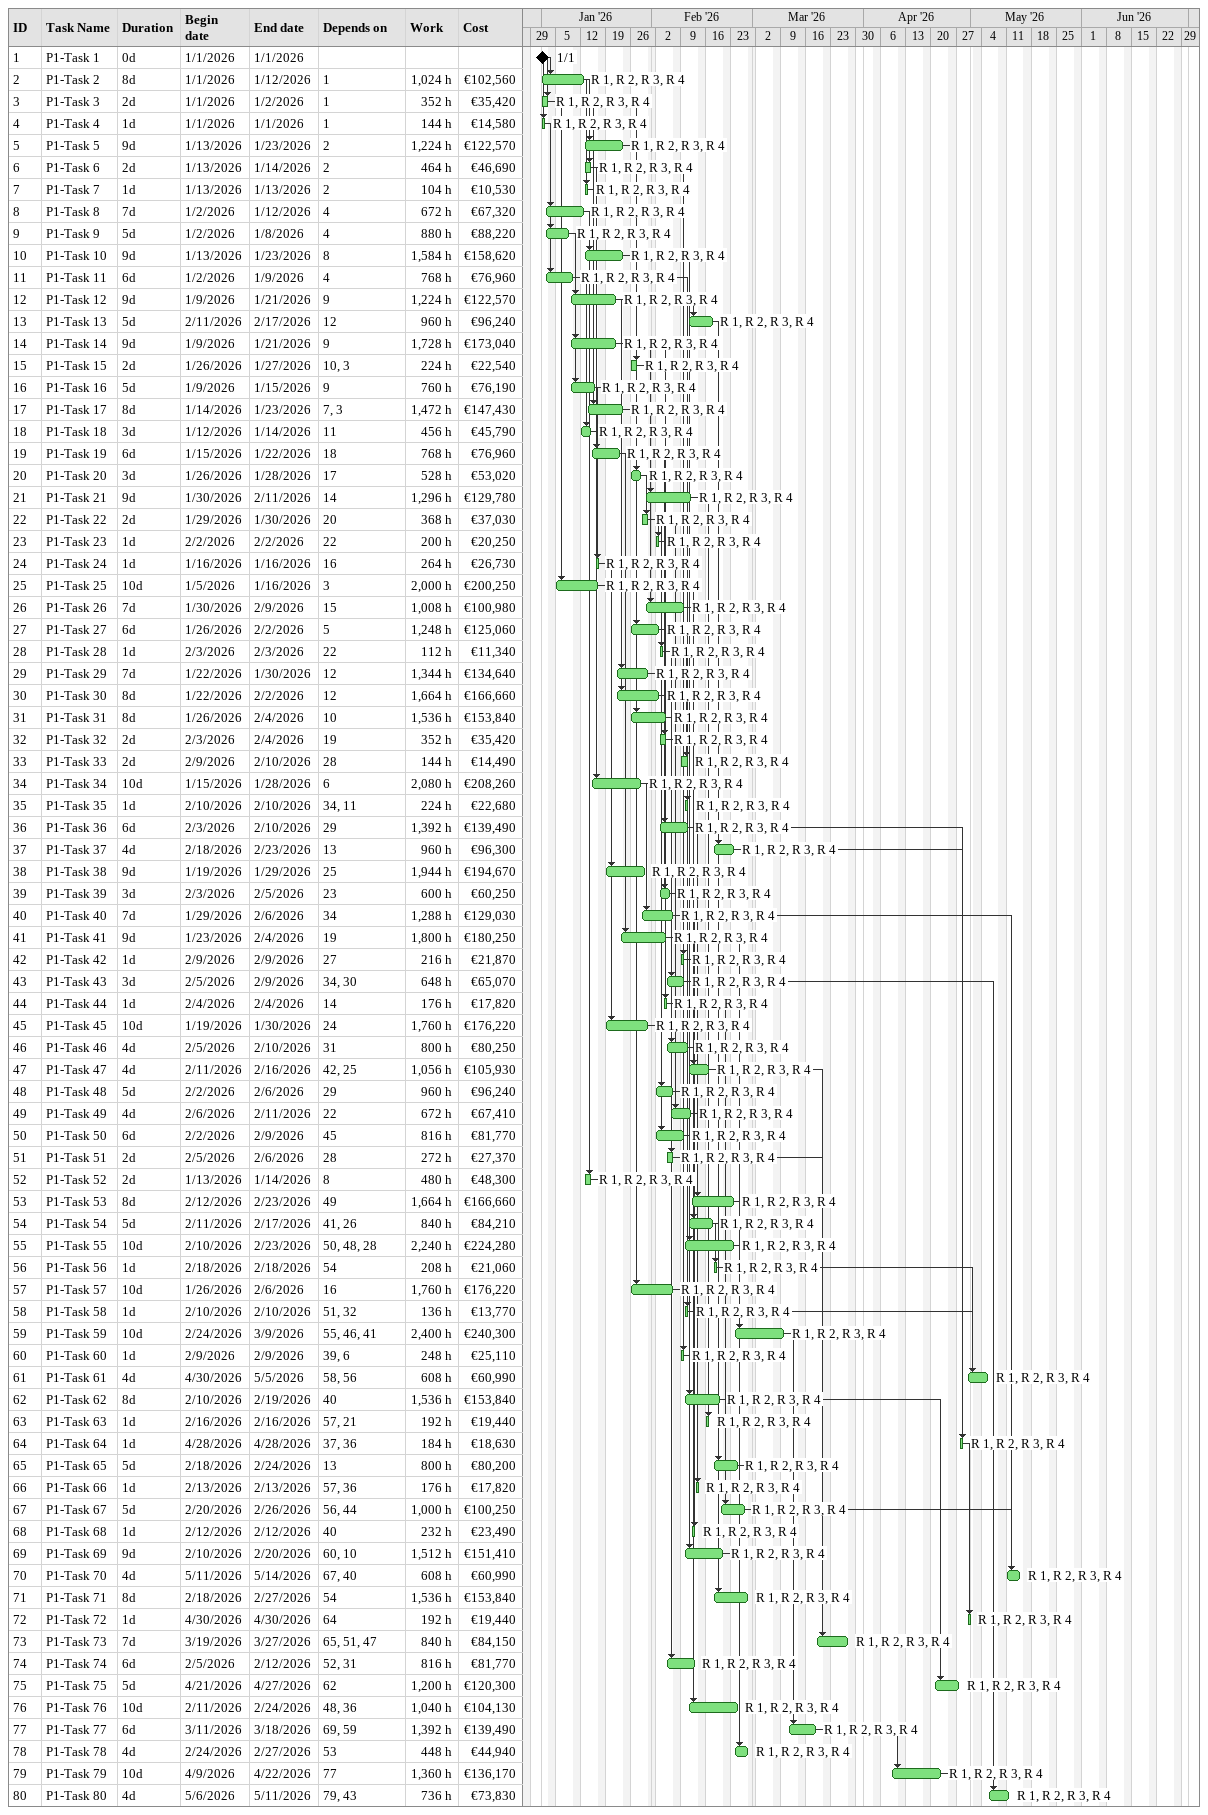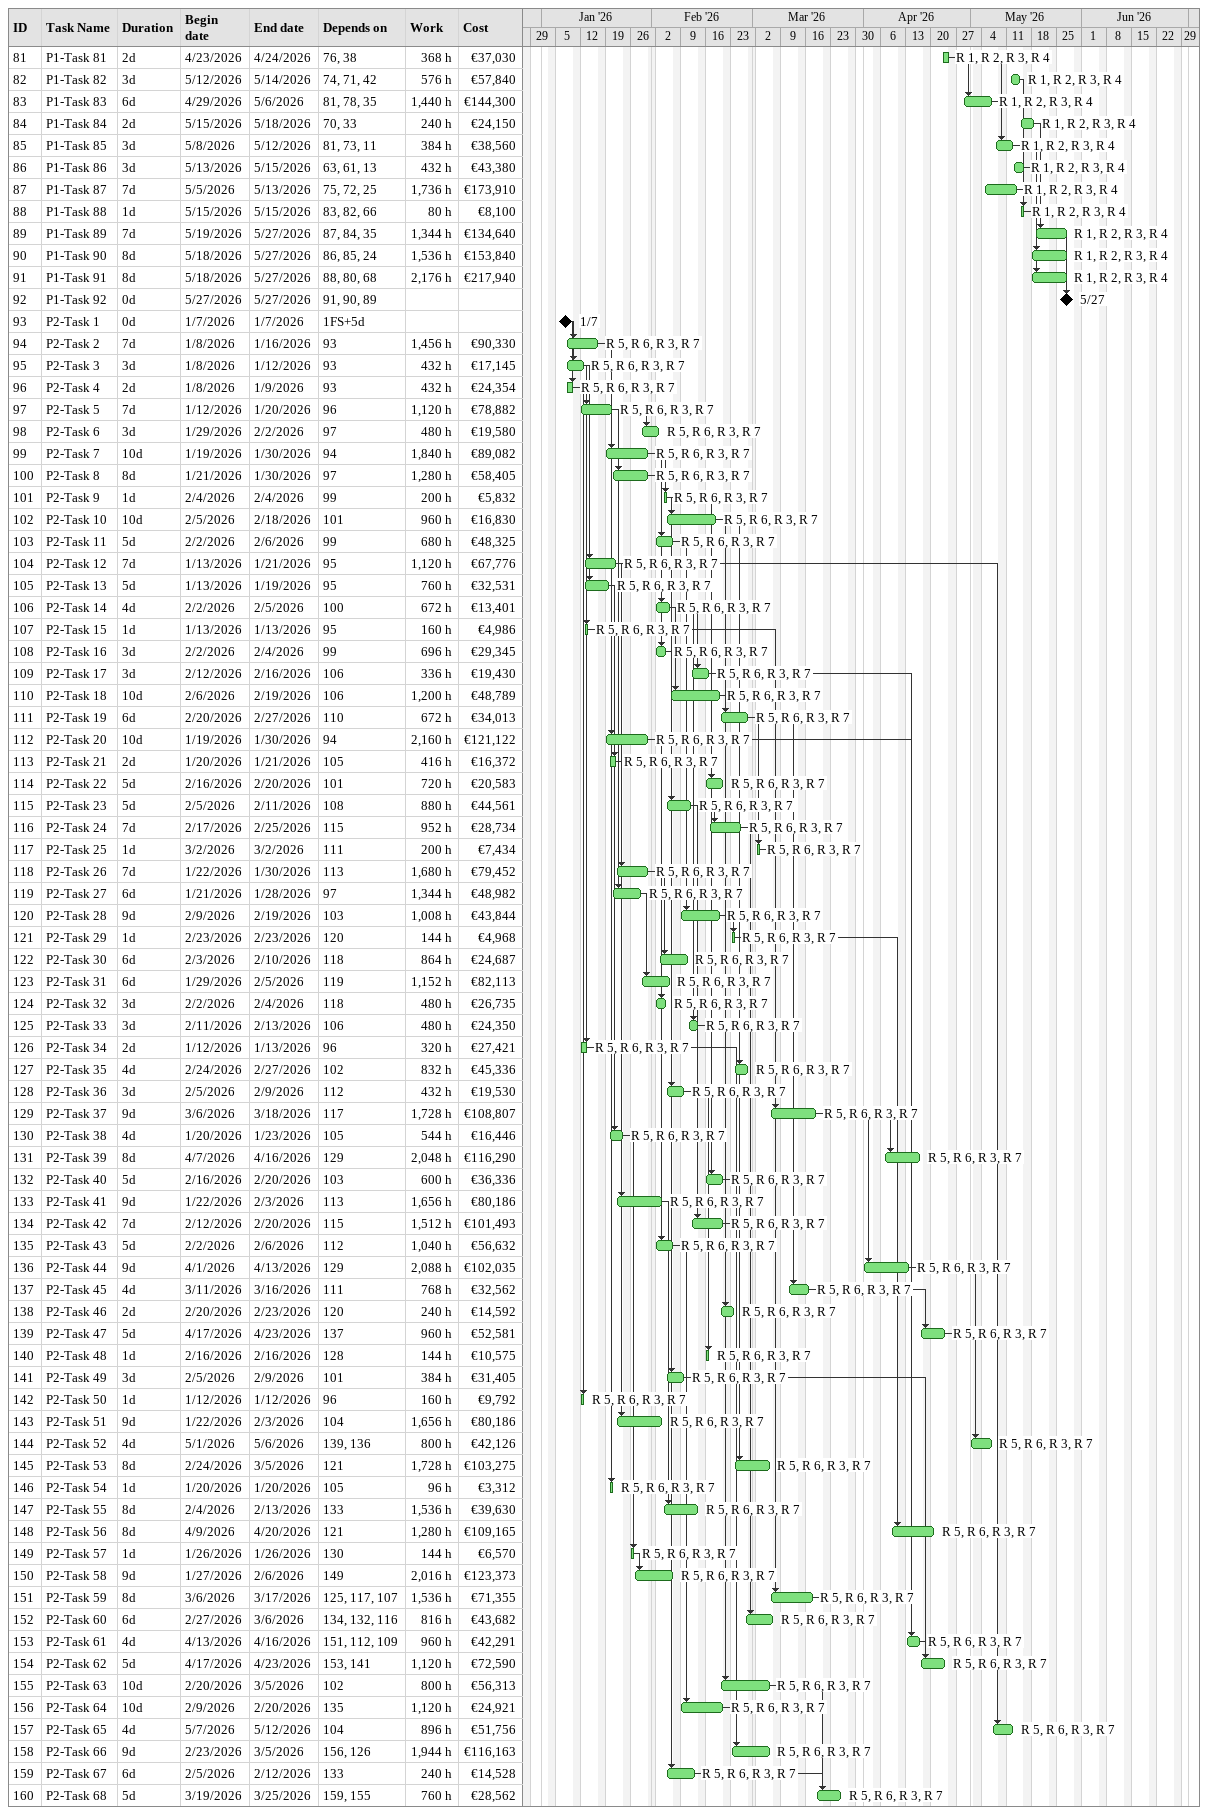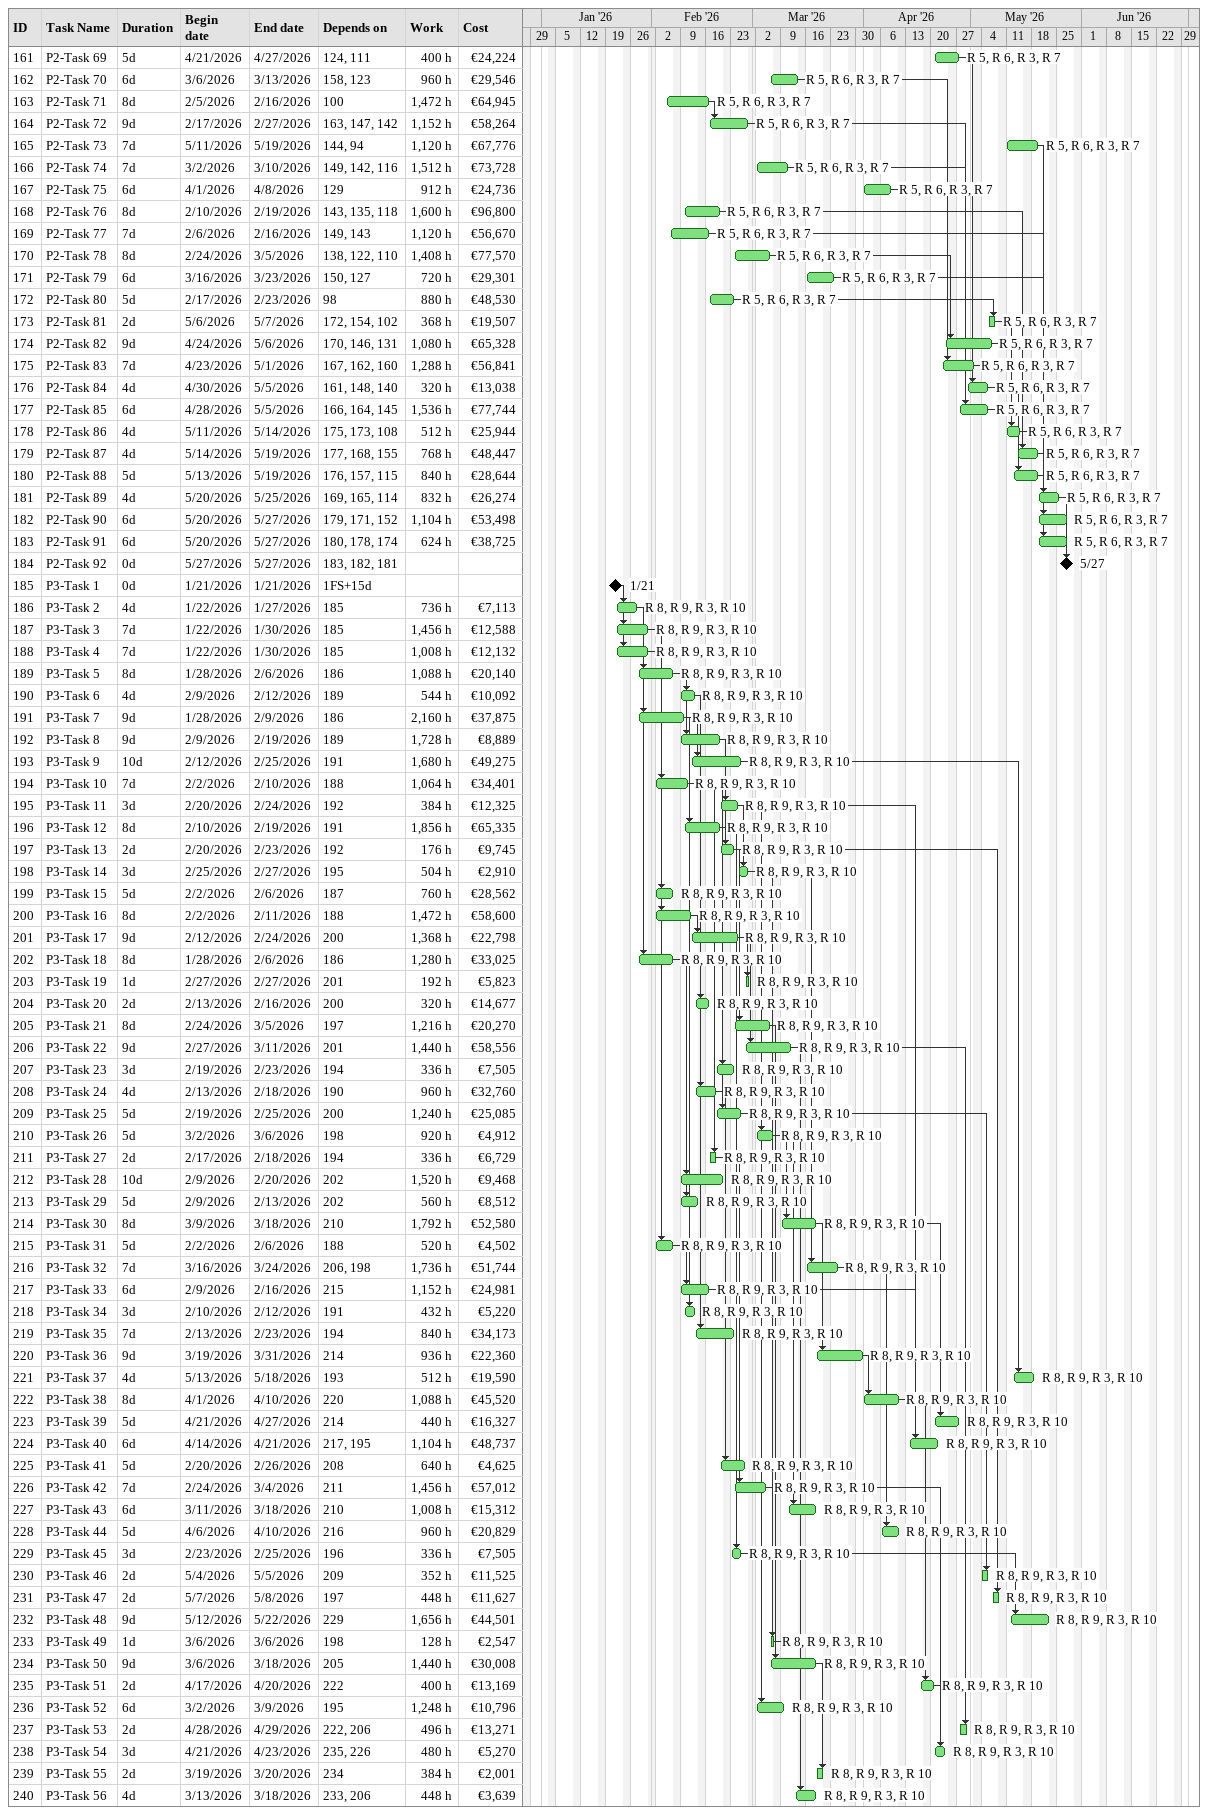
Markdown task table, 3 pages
| ID | Task | Duration | Start | Finish | Predecessors | Resources | Work (h) | Cost (€) |
|---|---|---|---|---|---|---|---|---|
| 1 | P1-Task 1 | 0d | 2026-01-01 | 2026-01-01 |  |  |  |  |
| 2 | P1-Task 2 | 8d | 2026-01-01 | 2026-01-12 | 1 | R 1, R 2, R 3, R 4 | 1024 | 102560 |
| 3 | P1-Task 3 | 2d | 2026-01-01 | 2026-01-02 | 1 | R 1, R 2, R 3, R 4 | 352 | 35420 |
| 4 | P1-Task 4 | 1d | 2026-01-01 | 2026-01-01 | 1 | R 1, R 2, R 3, R 4 | 144 | 14580 |
| 5 | P1-Task 5 | 9d | 2026-01-13 | 2026-01-23 | 2 | R 1, R 2, R 3, R 4 | 1224 | 122570 |
| 6 | P1-Task 6 | 2d | 2026-01-13 | 2026-01-14 | 2 | R 1, R 2, R 3, R 4 | 464 | 46690 |
| 7 | P1-Task 7 | 1d | 2026-01-13 | 2026-01-13 | 2 | R 1, R 2, R 3, R 4 | 104 | 10530 |
| 8 | P1-Task 8 | 7d | 2026-01-02 | 2026-01-12 | 4 | R 1, R 2, R 3, R 4 | 672 | 67320 |
| 9 | P1-Task 9 | 5d | 2026-01-02 | 2026-01-08 | 4 | R 1, R 2, R 3, R 4 | 880 | 88220 |
| 10 | P1-Task 10 | 9d | 2026-01-13 | 2026-01-23 | 8 | R 1, R 2, R 3, R 4 | 1584 | 158620 |
| 11 | P1-Task 11 | 6d | 2026-01-02 | 2026-01-09 | 4 | R 1, R 2, R 3, R 4 | 768 | 76960 |
| 12 | P1-Task 12 | 9d | 2026-01-09 | 2026-01-21 | 9 | R 1, R 2, R 3, R 4 | 1224 | 122570 |
| 13 | P1-Task 13 | 5d | 2026-02-11 | 2026-02-17 | 12 | R 1, R 2, R 3, R 4 | 960 | 96240 |
| 14 | P1-Task 14 | 9d | 2026-01-09 | 2026-01-21 | 9 | R 1, R 2, R 3, R 4 | 1728 | 173040 |
| 15 | P1-Task 15 | 2d | 2026-01-26 | 2026-01-27 | 10, 3 | R 1, R 2, R 3, R 4 | 224 | 22540 |
| 16 | P1-Task 16 | 5d | 2026-01-09 | 2026-01-15 | 9 | R 1, R 2, R 3, R 4 | 760 | 76190 |
| 17 | P1-Task 17 | 8d | 2026-01-14 | 2026-01-23 | 7, 3 | R 1, R 2, R 3, R 4 | 1472 | 147430 |
| 18 | P1-Task 18 | 3d | 2026-01-12 | 2026-01-14 | 11 | R 1, R 2, R 3, R 4 | 456 | 45790 |
| 19 | P1-Task 19 | 6d | 2026-01-15 | 2026-01-22 | 18 | R 1, R 2, R 3, R 4 | 768 | 76960 |
| 20 | P1-Task 20 | 3d | 2026-01-26 | 2026-01-28 | 17 | R 1, R 2, R 3, R 4 | 528 | 53020 |
| 21 | P1-Task 21 | 9d | 2026-01-30 | 2026-02-11 | 14 | R 1, R 2, R 3, R 4 | 1296 | 129780 |
| 22 | P1-Task 22 | 2d | 2026-01-29 | 2026-01-30 | 20 | R 1, R 2, R 3, R 4 | 368 | 37030 |
| 23 | P1-Task 23 | 1d | 2026-02-02 | 2026-02-02 | 22 | R 1, R 2, R 3, R 4 | 200 | 20250 |
| 24 | P1-Task 24 | 1d | 2026-01-16 | 2026-01-16 | 16 | R 1, R 2, R 3, R 4 | 264 | 26730 |
| 25 | P1-Task 25 | 10d | 2026-01-05 | 2026-01-16 | 3 | R 1, R 2, R 3, R 4 | 2000 | 200250 |
| 26 | P1-Task 26 | 7d | 2026-01-30 | 2026-02-09 | 15 | R 1, R 2, R 3, R 4 | 1008 | 100980 |
| 27 | P1-Task 27 | 6d | 2026-01-26 | 2026-02-02 | 5 | R 1, R 2, R 3, R 4 | 1248 | 125060 |
| 28 | P1-Task 28 | 1d | 2026-02-03 | 2026-02-03 | 22 | R 1, R 2, R 3, R 4 | 112 | 11340 |
| 29 | P1-Task 29 | 7d | 2026-01-22 | 2026-01-30 | 12 | R 1, R 2, R 3, R 4 | 1344 | 134640 |
| 30 | P1-Task 30 | 8d | 2026-01-22 | 2026-02-02 | 12 | R 1, R 2, R 3, R 4 | 1664 | 166660 |
| 31 | P1-Task 31 | 8d | 2026-01-26 | 2026-02-04 | 10 | R 1, R 2, R 3, R 4 | 1536 | 153840 |
| 32 | P1-Task 32 | 2d | 2026-02-03 | 2026-02-04 | 19 | R 1, R 2, R 3, R 4 | 352 | 35420 |
| 33 | P1-Task 33 | 2d | 2026-02-09 | 2026-02-10 | 28 | R 1, R 2, R 3, R 4 | 144 | 14490 |
| 34 | P1-Task 34 | 10d | 2026-01-15 | 2026-01-28 | 6 | R 1, R 2, R 3, R 4 | 2080 | 208260 |
| 35 | P1-Task 35 | 1d | 2026-02-10 | 2026-02-10 | 34, 11 | R 1, R 2, R 3, R 4 | 224 | 22680 |
| 36 | P1-Task 36 | 6d | 2026-02-03 | 2026-02-10 | 29 | R 1, R 2, R 3, R 4 | 1392 | 139490 |
| 37 | P1-Task 37 | 4d | 2026-02-18 | 2026-02-23 | 13 | R 1, R 2, R 3, R 4 | 960 | 96300 |
| 38 | P1-Task 38 | 9d | 2026-01-19 | 2026-01-29 | 25 | R 1, R 2, R 3, R 4 | 1944 | 194670 |
| 39 | P1-Task 39 | 3d | 2026-02-03 | 2026-02-05 | 23 | R 1, R 2, R 3, R 4 | 600 | 60250 |
| 40 | P1-Task 40 | 7d | 2026-01-29 | 2026-02-06 | 34 | R 1, R 2, R 3, R 4 | 1288 | 129030 |
| 41 | P1-Task 41 | 9d | 2026-01-23 | 2026-02-04 | 19 | R 1, R 2, R 3, R 4 | 1800 | 180250 |
| 42 | P1-Task 42 | 1d | 2026-02-09 | 2026-02-09 | 27 | R 1, R 2, R 3, R 4 | 216 | 21870 |
| 43 | P1-Task 43 | 3d | 2026-02-05 | 2026-02-09 | 34, 30 | R 1, R 2, R 3, R 4 | 648 | 65070 |
| 44 | P1-Task 44 | 1d | 2026-02-04 | 2026-02-04 | 14 | R 1, R 2, R 3, R 4 | 176 | 17820 |
| 45 | P1-Task 45 | 10d | 2026-01-19 | 2026-01-30 | 24 | R 1, R 2, R 3, R 4 | 1760 | 176220 |
| 46 | P1-Task 46 | 4d | 2026-02-05 | 2026-02-10 | 31 | R 1, R 2, R 3, R 4 | 800 | 80250 |
| 47 | P1-Task 47 | 4d | 2026-02-11 | 2026-02-16 | 42, 25 | R 1, R 2, R 3, R 4 | 1056 | 105930 |
| 48 | P1-Task 48 | 5d | 2026-02-02 | 2026-02-06 | 29 | R 1, R 2, R 3, R 4 | 960 | 96240 |
| 49 | P1-Task 49 | 4d | 2026-02-06 | 2026-02-11 | 22 | R 1, R 2, R 3, R 4 | 672 | 67410 |
| 50 | P1-Task 50 | 6d | 2026-02-02 | 2026-02-09 | 45 | R 1, R 2, R 3, R 4 | 816 | 81770 |
| 51 | P1-Task 51 | 2d | 2026-02-05 | 2026-02-06 | 28 | R 1, R 2, R 3, R 4 | 272 | 27370 |
| 52 | P1-Task 52 | 2d | 2026-01-13 | 2026-01-14 | 8 | R 1, R 2, R 3, R 4 | 480 | 48300 |
| 53 | P1-Task 53 | 8d | 2026-02-12 | 2026-02-23 | 49 | R 1, R 2, R 3, R 4 | 1664 | 166660 |
| 54 | P1-Task 54 | 5d | 2026-02-11 | 2026-02-17 | 41, 26 | R 1, R 2, R 3, R 4 | 840 | 84210 |
| 55 | P1-Task 55 | 10d | 2026-02-10 | 2026-02-23 | 50, 48, 28 | R 1, R 2, R 3, R 4 | 2240 | 224280 |
| 56 | P1-Task 56 | 1d | 2026-02-18 | 2026-02-18 | 54 | R 1, R 2, R 3, R 4 | 208 | 21060 |
| 57 | P1-Task 57 | 10d | 2026-01-26 | 2026-02-06 | 16 | R 1, R 2, R 3, R 4 | 1760 | 176220 |
| 58 | P1-Task 58 | 1d | 2026-02-10 | 2026-02-10 | 51, 32 | R 1, R 2, R 3, R 4 | 136 | 13770 |
| 59 | P1-Task 59 | 10d | 2026-02-24 | 2026-03-09 | 55, 46, 41 | R 1, R 2, R 3, R 4 | 2400 | 240300 |
| 60 | P1-Task 60 | 1d | 2026-02-09 | 2026-02-09 | 39, 6 | R 1, R 2, R 3, R 4 | 248 | 25110 |
| 61 | P1-Task 61 | 4d | 2026-04-30 | 2026-05-05 | 58, 56 | R 1, R 2, R 3, R 4 | 608 | 60990 |
| 62 | P1-Task 62 | 8d | 2026-02-10 | 2026-02-19 | 40 | R 1, R 2, R 3, R 4 | 1536 | 153840 |
| 63 | P1-Task 63 | 1d | 2026-02-16 | 2026-02-16 | 57, 21 | R 1, R 2, R 3, R 4 | 192 | 19440 |
| 64 | P1-Task 64 | 1d | 2026-04-28 | 2026-04-28 | 37, 36 | R 1, R 2, R 3, R 4 | 184 | 18630 |
| 65 | P1-Task 65 | 5d | 2026-02-18 | 2026-02-24 | 13 | R 1, R 2, R 3, R 4 | 800 | 80200 |
| 66 | P1-Task 66 | 1d | 2026-02-13 | 2026-02-13 | 57, 36 | R 1, R 2, R 3, R 4 | 176 | 17820 |
| 67 | P1-Task 67 | 5d | 2026-02-20 | 2026-02-26 | 56, 44 | R 1, R 2, R 3, R 4 | 1000 | 100250 |
| 68 | P1-Task 68 | 1d | 2026-02-12 | 2026-02-12 | 40 | R 1, R 2, R 3, R 4 | 232 | 23490 |
| 69 | P1-Task 69 | 9d | 2026-02-10 | 2026-02-20 | 60, 10 | R 1, R 2, R 3, R 4 | 1512 | 151410 |
| 70 | P1-Task 70 | 4d | 2026-05-11 | 2026-05-14 | 67, 40 | R 1, R 2, R 3, R 4 | 608 | 60990 |
| 71 | P1-Task 71 | 8d | 2026-02-18 | 2026-02-27 | 54 | R 1, R 2, R 3, R 4 | 1536 | 153840 |
| 72 | P1-Task 72 | 1d | 2026-04-30 | 2026-04-30 | 64 | R 1, R 2, R 3, R 4 | 192 | 19440 |
| 73 | P1-Task 73 | 7d | 2026-03-19 | 2026-03-27 | 65, 51, 47 | R 1, R 2, R 3, R 4 | 840 | 84150 |
| 74 | P1-Task 74 | 6d | 2026-02-05 | 2026-02-12 | 52, 31 | R 1, R 2, R 3, R 4 | 816 | 81770 |
| 75 | P1-Task 75 | 5d | 2026-04-21 | 2026-04-27 | 62 | R 1, R 2, R 3, R 4 | 1200 | 120300 |
| 76 | P1-Task 76 | 10d | 2026-02-11 | 2026-02-24 | 48, 36 | R 1, R 2, R 3, R 4 | 1040 | 104130 |
| 77 | P1-Task 77 | 6d | 2026-03-11 | 2026-03-18 | 69, 59 | R 1, R 2, R 3, R 4 | 1392 | 139490 |
| 78 | P1-Task 78 | 4d | 2026-02-24 | 2026-02-27 | 53 | R 1, R 2, R 3, R 4 | 448 | 44940 |
| 79 | P1-Task 79 | 10d | 2026-04-09 | 2026-04-22 | 77 | R 1, R 2, R 3, R 4 | 1360 | 136170 |
| 80 | P1-Task 80 | 4d | 2026-05-06 | 2026-05-11 | 79, 43 | R 1, R 2, R 3, R 4 | 736 | 73830 |
| 81 | P1-Task 81 | 2d | 2026-04-23 | 2026-04-24 | 76, 38 | R 1, R 2, R 3, R 4 | 368 | 37030 |
| 82 | P1-Task 82 | 3d | 2026-05-12 | 2026-05-14 | 74, 71, 42 | R 1, R 2, R 3, R 4 | 576 | 57840 |
| 83 | P1-Task 83 | 6d | 2026-04-29 | 2026-05-06 | 81, 78, 35 | R 1, R 2, R 3, R 4 | 1440 | 144300 |
| 84 | P1-Task 84 | 2d | 2026-05-15 | 2026-05-18 | 70, 33 | R 1, R 2, R 3, R 4 | 240 | 24150 |
| 85 | P1-Task 85 | 3d | 2026-05-08 | 2026-05-12 | 81, 73, 11 | R 1, R 2, R 3, R 4 | 384 | 38560 |
| 86 | P1-Task 86 | 3d | 2026-05-13 | 2026-05-15 | 63, 61, 13 | R 1, R 2, R 3, R 4 | 432 | 43380 |
| 87 | P1-Task 87 | 7d | 2026-05-05 | 2026-05-13 | 75, 72, 25 | R 1, R 2, R 3, R 4 | 1736 | 173910 |
| 88 | P1-Task 88 | 1d | 2026-05-15 | 2026-05-15 | 83, 82, 66 | R 1, R 2, R 3, R 4 | 80 | 8100 |
| 89 | P1-Task 89 | 7d | 2026-05-19 | 2026-05-27 | 87, 84, 35 | R 1, R 2, R 3, R 4 | 1344 | 134640 |
| 90 | P1-Task 90 | 8d | 2026-05-18 | 2026-05-27 | 86, 85, 24 | R 1, R 2, R 3, R 4 | 1536 | 153840 |
| 91 | P1-Task 91 | 8d | 2026-05-18 | 2026-05-27 | 88, 80, 68 | R 1, R 2, R 3, R 4 | 2176 | 217940 |
| 92 | P1-Task 92 | 0d | 2026-05-27 | 2026-05-27 | 91, 90, 89 |  |  |  |
| 93 | P2-Task 1 | 0d | 2026-01-07 | 2026-01-07 | 1FS+5d |  |  |  |
| 94 | P2-Task 2 | 7d | 2026-01-08 | 2026-01-16 | 93 | R 5, R 6, R 3, R 7 | 1456 | 90330 |
| 95 | P2-Task 3 | 3d | 2026-01-08 | 2026-01-12 | 93 | R 5, R 6, R 3, R 7 | 432 | 17145 |
| 96 | P2-Task 4 | 2d | 2026-01-08 | 2026-01-09 | 93 | R 5, R 6, R 3, R 7 | 432 | 24354 |
| 97 | P2-Task 5 | 7d | 2026-01-12 | 2026-01-20 | 96 | R 5, R 6, R 3, R 7 | 1120 | 78882 |
| 98 | P2-Task 6 | 3d | 2026-01-29 | 2026-02-02 | 97 | R 5, R 6, R 3, R 7 | 480 | 19580 |
| 99 | P2-Task 7 | 10d | 2026-01-19 | 2026-01-30 | 94 | R 5, R 6, R 3, R 7 | 1840 | 89082 |
| 100 | P2-Task 8 | 8d | 2026-01-21 | 2026-01-30 | 97 | R 5, R 6, R 3, R 7 | 1280 | 58405 |
| 101 | P2-Task 9 | 1d | 2026-02-04 | 2026-02-04 | 99 | R 5, R 6, R 3, R 7 | 200 | 5832 |
| 102 | P2-Task 10 | 10d | 2026-02-05 | 2026-02-18 | 101 | R 5, R 6, R 3, R 7 | 960 | 16830 |
| 103 | P2-Task 11 | 5d | 2026-02-02 | 2026-02-06 | 99 | R 5, R 6, R 3, R 7 | 680 | 48325 |
| 104 | P2-Task 12 | 7d | 2026-01-13 | 2026-01-21 | 95 | R 5, R 6, R 3, R 7 | 1120 | 67776 |
| 105 | P2-Task 13 | 5d | 2026-01-13 | 2026-01-19 | 95 | R 5, R 6, R 3, R 7 | 760 | 32531 |
| 106 | P2-Task 14 | 4d | 2026-02-02 | 2026-02-05 | 100 | R 5, R 6, R 3, R 7 | 672 | 13401 |
| 107 | P2-Task 15 | 1d | 2026-01-13 | 2026-01-13 | 95 | R 5, R 6, R 3, R 7 | 160 | 4986 |
| 108 | P2-Task 16 | 3d | 2026-02-02 | 2026-02-04 | 99 | R 5, R 6, R 3, R 7 | 696 | 29345 |
| 109 | P2-Task 17 | 3d | 2026-02-12 | 2026-02-16 | 106 | R 5, R 6, R 3, R 7 | 336 | 19430 |
| 110 | P2-Task 18 | 10d | 2026-02-06 | 2026-02-19 | 106 | R 5, R 6, R 3, R 7 | 1200 | 48789 |
| 111 | P2-Task 19 | 6d | 2026-02-20 | 2026-02-27 | 110 | R 5, R 6, R 3, R 7 | 672 | 34013 |
| 112 | P2-Task 20 | 10d | 2026-01-19 | 2026-01-30 | 94 | R 5, R 6, R 3, R 7 | 2160 | 121122 |
| 113 | P2-Task 21 | 2d | 2026-01-20 | 2026-01-21 | 105 | R 5, R 6, R 3, R 7 | 416 | 16372 |
| 114 | P2-Task 22 | 5d | 2026-02-16 | 2026-02-20 | 101 | R 5, R 6, R 3, R 7 | 720 | 20583 |
| 115 | P2-Task 23 | 5d | 2026-02-05 | 2026-02-11 | 108 | R 5, R 6, R 3, R 7 | 880 | 44561 |
| 116 | P2-Task 24 | 7d | 2026-02-17 | 2026-02-25 | 115 | R 5, R 6, R 3, R 7 | 952 | 28734 |
| 117 | P2-Task 25 | 1d | 2026-03-02 | 2026-03-02 | 111 | R 5, R 6, R 3, R 7 | 200 | 7434 |
| 118 | P2-Task 26 | 7d | 2026-01-22 | 2026-01-30 | 113 | R 5, R 6, R 3, R 7 | 1680 | 79452 |
| 119 | P2-Task 27 | 6d | 2026-01-21 | 2026-01-28 | 97 | R 5, R 6, R 3, R 7 | 1344 | 48982 |
| 120 | P2-Task 28 | 9d | 2026-02-09 | 2026-02-19 | 103 | R 5, R 6, R 3, R 7 | 1008 | 43844 |
| 121 | P2-Task 29 | 1d | 2026-02-23 | 2026-02-23 | 120 | R 5, R 6, R 3, R 7 | 144 | 4968 |
| 122 | P2-Task 30 | 6d | 2026-02-03 | 2026-02-10 | 118 | R 5, R 6, R 3, R 7 | 864 | 24687 |
| 123 | P2-Task 31 | 6d | 2026-01-29 | 2026-02-05 | 119 | R 5, R 6, R 3, R 7 | 1152 | 82113 |
| 124 | P2-Task 32 | 3d | 2026-02-02 | 2026-02-04 | 118 | R 5, R 6, R 3, R 7 | 480 | 26735 |
| 125 | P2-Task 33 | 3d | 2026-02-11 | 2026-02-13 | 106 | R 5, R 6, R 3, R 7 | 480 | 24350 |
| 126 | P2-Task 34 | 2d | 2026-01-12 | 2026-01-13 | 96 | R 5, R 6, R 3, R 7 | 320 | 27421 |
| 127 | P2-Task 35 | 4d | 2026-02-24 | 2026-02-27 | 102 | R 5, R 6, R 3, R 7 | 832 | 45336 |
| 128 | P2-Task 36 | 3d | 2026-02-05 | 2026-02-09 | 112 | R 5, R 6, R 3, R 7 | 432 | 19530 |
| 129 | P2-Task 37 | 9d | 2026-03-06 | 2026-03-18 | 117 | R 5, R 6, R 3, R 7 | 1728 | 108807 |
| 130 | P2-Task 38 | 4d | 2026-01-20 | 2026-01-23 | 105 | R 5, R 6, R 3, R 7 | 544 | 16446 |
| 131 | P2-Task 39 | 8d | 2026-04-07 | 2026-04-16 | 129 | R 5, R 6, R 3, R 7 | 2048 | 116290 |
| 132 | P2-Task 40 | 5d | 2026-02-16 | 2026-02-20 | 103 | R 5, R 6, R 3, R 7 | 600 | 36336 |
| 133 | P2-Task 41 | 9d | 2026-01-22 | 2026-02-03 | 113 | R 5, R 6, R 3, R 7 | 1656 | 80186 |
| 134 | P2-Task 42 | 7d | 2026-02-12 | 2026-02-20 | 115 | R 5, R 6, R 3, R 7 | 1512 | 101493 |
| 135 | P2-Task 43 | 5d | 2026-02-02 | 2026-02-06 | 112 | R 5, R 6, R 3, R 7 | 1040 | 56632 |
| 136 | P2-Task 44 | 9d | 2026-04-01 | 2026-04-13 | 129 | R 5, R 6, R 3, R 7 | 2088 | 102035 |
| 137 | P2-Task 45 | 4d | 2026-03-11 | 2026-03-16 | 111 | R 5, R 6, R 3, R 7 | 768 | 32562 |
| 138 | P2-Task 46 | 2d | 2026-02-20 | 2026-02-23 | 120 | R 5, R 6, R 3, R 7 | 240 | 14592 |
| 139 | P2-Task 47 | 5d | 2026-04-17 | 2026-04-23 | 137 | R 5, R 6, R 3, R 7 | 960 | 52581 |
| 140 | P2-Task 48 | 1d | 2026-02-16 | 2026-02-16 | 128 | R 5, R 6, R 3, R 7 | 144 | 10575 |
| 141 | P2-Task 49 | 3d | 2026-02-05 | 2026-02-09 | 101 | R 5, R 6, R 3, R 7 | 384 | 31405 |
| 142 | P2-Task 50 | 1d | 2026-01-12 | 2026-01-12 | 96 | R 5, R 6, R 3, R 7 | 160 | 9792 |
| 143 | P2-Task 51 | 9d | 2026-01-22 | 2026-02-03 | 104 | R 5, R 6, R 3, R 7 | 1656 | 80186 |
| 144 | P2-Task 52 | 4d | 2026-05-01 | 2026-05-06 | 139, 136 | R 5, R 6, R 3, R 7 | 800 | 42126 |
| 145 | P2-Task 53 | 8d | 2026-02-24 | 2026-03-05 | 121 | R 5, R 6, R 3, R 7 | 1728 | 103275 |
| 146 | P2-Task 54 | 1d | 2026-01-20 | 2026-01-20 | 105 | R 5, R 6, R 3, R 7 | 96 | 3312 |
| 147 | P2-Task 55 | 8d | 2026-02-04 | 2026-02-13 | 133 | R 5, R 6, R 3, R 7 | 1536 | 39630 |
| 148 | P2-Task 56 | 8d | 2026-04-09 | 2026-04-20 | 121 | R 5, R 6, R 3, R 7 | 1280 | 109165 |
| 149 | P2-Task 57 | 1d | 2026-01-26 | 2026-01-26 | 130 | R 5, R 6, R 3, R 7 | 144 | 6570 |
| 150 | P2-Task 58 | 9d | 2026-01-27 | 2026-02-06 | 149 | R 5, R 6, R 3, R 7 | 2016 | 123373 |
| 151 | P2-Task 59 | 8d | 2026-03-06 | 2026-03-17 | 125, 117, 107 | R 5, R 6, R 3, R 7 | 1536 | 71355 |
| 152 | P2-Task 60 | 6d | 2026-02-27 | 2026-03-06 | 134, 132, 116 | R 5, R 6, R 3, R 7 | 816 | 43682 |
| 153 | P2-Task 61 | 4d | 2026-04-13 | 2026-04-16 | 151, 112, 109 | R 5, R 6, R 3, R 7 | 960 | 42291 |
| 154 | P2-Task 62 | 5d | 2026-04-17 | 2026-04-23 | 153, 141 | R 5, R 6, R 3, R 7 | 1120 | 72590 |
| 155 | P2-Task 63 | 10d | 2026-02-20 | 2026-03-05 | 102 | R 5, R 6, R 3, R 7 | 800 | 56313 |
| 156 | P2-Task 64 | 10d | 2026-02-09 | 2026-02-20 | 135 | R 5, R 6, R 3, R 7 | 1120 | 24921 |
| 157 | P2-Task 65 | 4d | 2026-05-07 | 2026-05-12 | 104 | R 5, R 6, R 3, R 7 | 896 | 51756 |
| 158 | P2-Task 66 | 9d | 2026-02-23 | 2026-03-05 | 156, 126 | R 5, R 6, R 3, R 7 | 1944 | 116163 |
| 159 | P2-Task 67 | 6d | 2026-02-05 | 2026-02-12 | 133 | R 5, R 6, R 3, R 7 | 240 | 14528 |
| 160 | P2-Task 68 | 5d | 2026-03-19 | 2026-03-25 | 159, 155 | R 5, R 6, R 3, R 7 | 760 | 28562 |
| 161 | P2-Task 69 | 5d | 2026-04-21 | 2026-04-27 | 124, 111 | R 5, R 6, R 3, R 7 | 400 | 24224 |
| 162 | P2-Task 70 | 6d | 2026-03-06 | 2026-03-13 | 158, 123 | R 5, R 6, R 3, R 7 | 960 | 29546 |
| 163 | P2-Task 71 | 8d | 2026-02-05 | 2026-02-16 | 100 | R 5, R 6, R 3, R 7 | 1472 | 64945 |
| 164 | P2-Task 72 | 9d | 2026-02-17 | 2026-02-27 | 163, 147, 142 | R 5, R 6, R 3, R 7 | 1152 | 58264 |
| 165 | P2-Task 73 | 7d | 2026-05-11 | 2026-05-19 | 144, 94 | R 5, R 6, R 3, R 7 | 1120 | 67776 |
| 166 | P2-Task 74 | 7d | 2026-03-02 | 2026-03-10 | 149, 142, 116 | R 5, R 6, R 3, R 7 | 1512 | 73728 |
| 167 | P2-Task 75 | 6d | 2026-04-01 | 2026-04-08 | 129 | R 5, R 6, R 3, R 7 | 912 | 24736 |
| 168 | P2-Task 76 | 8d | 2026-02-10 | 2026-02-19 | 143, 135, 118 | R 5, R 6, R 3, R 7 | 1600 | 96800 |
| 169 | P2-Task 77 | 7d | 2026-02-06 | 2026-02-16 | 149, 143 | R 5, R 6, R 3, R 7 | 1120 | 56670 |
| 170 | P2-Task 78 | 8d | 2026-02-24 | 2026-03-05 | 138, 122, 110 | R 5, R 6, R 3, R 7 | 1408 | 77570 |
| 171 | P2-Task 79 | 6d | 2026-03-16 | 2026-03-23 | 150, 127 | R 5, R 6, R 3, R 7 | 720 | 29301 |
| 172 | P2-Task 80 | 5d | 2026-02-17 | 2026-02-23 | 98 | R 5, R 6, R 3, R 7 | 880 | 48530 |
| 173 | P2-Task 81 | 2d | 2026-05-06 | 2026-05-07 | 172, 154, 102 | R 5, R 6, R 3, R 7 | 368 | 19507 |
| 174 | P2-Task 82 | 9d | 2026-04-24 | 2026-05-06 | 170, 146, 131 | R 5, R 6, R 3, R 7 | 1080 | 65328 |
| 175 | P2-Task 83 | 7d | 2026-04-23 | 2026-05-01 | 167, 162, 160 | R 5, R 6, R 3, R 7 | 1288 | 56841 |
| 176 | P2-Task 84 | 4d | 2026-04-30 | 2026-05-05 | 161, 148, 140 | R 5, R 6, R 3, R 7 | 320 | 13038 |
| 177 | P2-Task 85 | 6d | 2026-04-28 | 2026-05-05 | 166, 164, 145 | R 5, R 6, R 3, R 7 | 1536 | 77744 |
| 178 | P2-Task 86 | 4d | 2026-05-11 | 2026-05-14 | 175, 173, 108 | R 5, R 6, R 3, R 7 | 512 | 25944 |
| 179 | P2-Task 87 | 4d | 2026-05-14 | 2026-05-19 | 177, 168, 155 | R 5, R 6, R 3, R 7 | 768 | 48447 |
| 180 | P2-Task 88 | 5d | 2026-05-13 | 2026-05-19 | 176, 157, 115 | R 5, R 6, R 3, R 7 | 840 | 28644 |
| 181 | P2-Task 89 | 4d | 2026-05-20 | 2026-05-25 | 169, 165, 114 | R 5, R 6, R 3, R 7 | 832 | 26274 |
| 182 | P2-Task 90 | 6d | 2026-05-20 | 2026-05-27 | 179, 171, 152 | R 5, R 6, R 3, R 7 | 1104 | 53498 |
| 183 | P2-Task 91 | 6d | 2026-05-20 | 2026-05-27 | 180, 178, 174 | R 5, R 6, R 3, R 7 | 624 | 38725 |
| 184 | P2-Task 92 | 0d | 2026-05-27 | 2026-05-27 | 183, 182, 181 |  |  |  |
| 185 | P3-Task 1 | 0d | 2026-01-21 | 2026-01-21 | 1FS+15d |  |  |  |
| 186 | P3-Task 2 | 4d | 2026-01-22 | 2026-01-27 | 185 | R 8, R 9, R 3, R 10 | 736 | 7113 |
| 187 | P3-Task 3 | 7d | 2026-01-22 | 2026-01-30 | 185 | R 8, R 9, R 3, R 10 | 1456 | 12588 |
| 188 | P3-Task 4 | 7d | 2026-01-22 | 2026-01-30 | 185 | R 8, R 9, R 3, R 10 | 1008 | 12132 |
| 189 | P3-Task 5 | 8d | 2026-01-28 | 2026-02-06 | 186 | R 8, R 9, R 3, R 10 | 1088 | 20140 |
| 190 | P3-Task 6 | 4d | 2026-02-09 | 2026-02-12 | 189 | R 8, R 9, R 3, R 10 | 544 | 10092 |
| 191 | P3-Task 7 | 9d | 2026-01-28 | 2026-02-09 | 186 | R 8, R 9, R 3, R 10 | 2160 | 37875 |
| 192 | P3-Task 8 | 9d | 2026-02-09 | 2026-02-19 | 189 | R 8, R 9, R 3, R 10 | 1728 | 8889 |
| 193 | P3-Task 9 | 10d | 2026-02-12 | 2026-02-25 | 191 | R 8, R 9, R 3, R 10 | 1680 | 49275 |
| 194 | P3-Task 10 | 7d | 2026-02-02 | 2026-02-10 | 188 | R 8, R 9, R 3, R 10 | 1064 | 34401 |
| 195 | P3-Task 11 | 3d | 2026-02-20 | 2026-02-24 | 192 | R 8, R 9, R 3, R 10 | 384 | 12325 |
| 196 | P3-Task 12 | 8d | 2026-02-10 | 2026-02-19 | 191 | R 8, R 9, R 3, R 10 | 1856 | 65335 |
| 197 | P3-Task 13 | 2d | 2026-02-20 | 2026-02-23 | 192 | R 8, R 9, R 3, R 10 | 176 | 9745 |
| 198 | P3-Task 14 | 3d | 2026-02-25 | 2026-02-27 | 195 | R 8, R 9, R 3, R 10 | 504 | 2910 |
| 199 | P3-Task 15 | 5d | 2026-02-02 | 2026-02-06 | 187 | R 8, R 9, R 3, R 10 | 760 | 28562 |
| 200 | P3-Task 16 | 8d | 2026-02-02 | 2026-02-11 | 188 | R 8, R 9, R 3, R 10 | 1472 | 58600 |
| 201 | P3-Task 17 | 9d | 2026-02-12 | 2026-02-24 | 200 | R 8, R 9, R 3, R 10 | 1368 | 22798 |
| 202 | P3-Task 18 | 8d | 2026-01-28 | 2026-02-06 | 186 | R 8, R 9, R 3, R 10 | 1280 | 33025 |
| 203 | P3-Task 19 | 1d | 2026-02-27 | 2026-02-27 | 201 | R 8, R 9, R 3, R 10 | 192 | 5823 |
| 204 | P3-Task 20 | 2d | 2026-02-13 | 2026-02-16 | 200 | R 8, R 9, R 3, R 10 | 320 | 14677 |
| 205 | P3-Task 21 | 8d | 2026-02-24 | 2026-03-05 | 197 | R 8, R 9, R 3, R 10 | 1216 | 20270 |
| 206 | P3-Task 22 | 9d | 2026-02-27 | 2026-03-11 | 201 | R 8, R 9, R 3, R 10 | 1440 | 58556 |
| 207 | P3-Task 23 | 3d | 2026-02-19 | 2026-02-23 | 194 | R 8, R 9, R 3, R 10 | 336 | 7505 |
| 208 | P3-Task 24 | 4d | 2026-02-13 | 2026-02-18 | 190 | R 8, R 9, R 3, R 10 | 960 | 32760 |
| 209 | P3-Task 25 | 5d | 2026-02-19 | 2026-02-25 | 200 | R 8, R 9, R 3, R 10 | 1240 | 25085 |
| 210 | P3-Task 26 | 5d | 2026-03-02 | 2026-03-06 | 198 | R 8, R 9, R 3, R 10 | 920 | 4912 |
| 211 | P3-Task 27 | 2d | 2026-02-17 | 2026-02-18 | 194 | R 8, R 9, R 3, R 10 | 336 | 6729 |
| 212 | P3-Task 28 | 10d | 2026-02-09 | 2026-02-20 | 202 | R 8, R 9, R 3, R 10 | 1520 | 9468 |
| 213 | P3-Task 29 | 5d | 2026-02-09 | 2026-02-13 | 202 | R 8, R 9, R 3, R 10 | 560 | 8512 |
| 214 | P3-Task 30 | 8d | 2026-03-09 | 2026-03-18 | 210 | R 8, R 9, R 3, R 10 | 1792 | 52580 |
| 215 | P3-Task 31 | 5d | 2026-02-02 | 2026-02-06 | 188 | R 8, R 9, R 3, R 10 | 520 | 4502 |
| 216 | P3-Task 32 | 7d | 2026-03-16 | 2026-03-24 | 206, 198 | R 8, R 9, R 3, R 10 | 1736 | 51744 |
| 217 | P3-Task 33 | 6d | 2026-02-09 | 2026-02-16 | 215 | R 8, R 9, R 3, R 10 | 1152 | 24981 |
| 218 | P3-Task 34 | 3d | 2026-02-10 | 2026-02-12 | 191 | R 8, R 9, R 3, R 10 | 432 | 5220 |
| 219 | P3-Task 35 | 7d | 2026-02-13 | 2026-02-23 | 194 | R 8, R 9, R 3, R 10 | 840 | 34173 |
| 220 | P3-Task 36 | 9d | 2026-03-19 | 2026-03-31 | 214 | R 8, R 9, R 3, R 10 | 936 | 22360 |
| 221 | P3-Task 37 | 4d | 2026-05-13 | 2026-05-18 | 193 | R 8, R 9, R 3, R 10 | 512 | 19590 |
| 222 | P3-Task 38 | 8d | 2026-04-01 | 2026-04-10 | 220 | R 8, R 9, R 3, R 10 | 1088 | 45520 |
| 223 | P3-Task 39 | 5d | 2026-04-21 | 2026-04-27 | 214 | R 8, R 9, R 3, R 10 | 440 | 16327 |
| 224 | P3-Task 40 | 6d | 2026-04-14 | 2026-04-21 | 217, 195 | R 8, R 9, R 3, R 10 | 1104 | 48737 |
| 225 | P3-Task 41 | 5d | 2026-02-20 | 2026-02-26 | 208 | R 8, R 9, R 3, R 10 | 640 | 4625 |
| 226 | P3-Task 42 | 7d | 2026-02-24 | 2026-03-04 | 211 | R 8, R 9, R 3, R 10 | 1456 | 57012 |
| 227 | P3-Task 43 | 6d | 2026-03-11 | 2026-03-18 | 210 | R 8, R 9, R 3, R 10 | 1008 | 15312 |
| 228 | P3-Task 44 | 5d | 2026-04-06 | 2026-04-10 | 216 | R 8, R 9, R 3, R 10 | 960 | 20829 |
| 229 | P3-Task 45 | 3d | 2026-02-23 | 2026-02-25 | 196 | R 8, R 9, R 3, R 10 | 336 | 7505 |
| 230 | P3-Task 46 | 2d | 2026-05-04 | 2026-05-05 | 209 | R 8, R 9, R 3, R 10 | 352 | 11525 |
| 231 | P3-Task 47 | 2d | 2026-05-07 | 2026-05-08 | 197 | R 8, R 9, R 3, R 10 | 448 | 11627 |
| 232 | P3-Task 48 | 9d | 2026-05-12 | 2026-05-22 | 229 | R 8, R 9, R 3, R 10 | 1656 | 44501 |
| 233 | P3-Task 49 | 1d | 2026-03-06 | 2026-03-06 | 198 | R 8, R 9, R 3, R 10 | 128 | 2547 |
| 234 | P3-Task 50 | 9d | 2026-03-06 | 2026-03-18 | 205 | R 8, R 9, R 3, R 10 | 1440 | 30008 |
| 235 | P3-Task 51 | 2d | 2026-04-17 | 2026-04-20 | 222 | R 8, R 9, R 3, R 10 | 400 | 13169 |
| 236 | P3-Task 52 | 6d | 2026-03-02 | 2026-03-09 | 195 | R 8, R 9, R 3, R 10 | 1248 | 10796 |
| 237 | P3-Task 53 | 2d | 2026-04-28 | 2026-04-29 | 222, 206 | R 8, R 9, R 3, R 10 | 496 | 13271 |
| 238 | P3-Task 54 | 3d | 2026-04-21 | 2026-04-23 | 235, 226 | R 8, R 9, R 3, R 10 | 480 | 5270 |
| 239 | P3-Task 55 | 2d | 2026-03-19 | 2026-03-20 | 234 | R 8, R 9, R 3, R 10 | 384 | 2001 |
| 240 | P3-Task 56 | 4d | 2026-03-13 | 2026-03-18 | 233, 206 | R 8, R 9, R 3, R 10 | 448 | 3639 |
